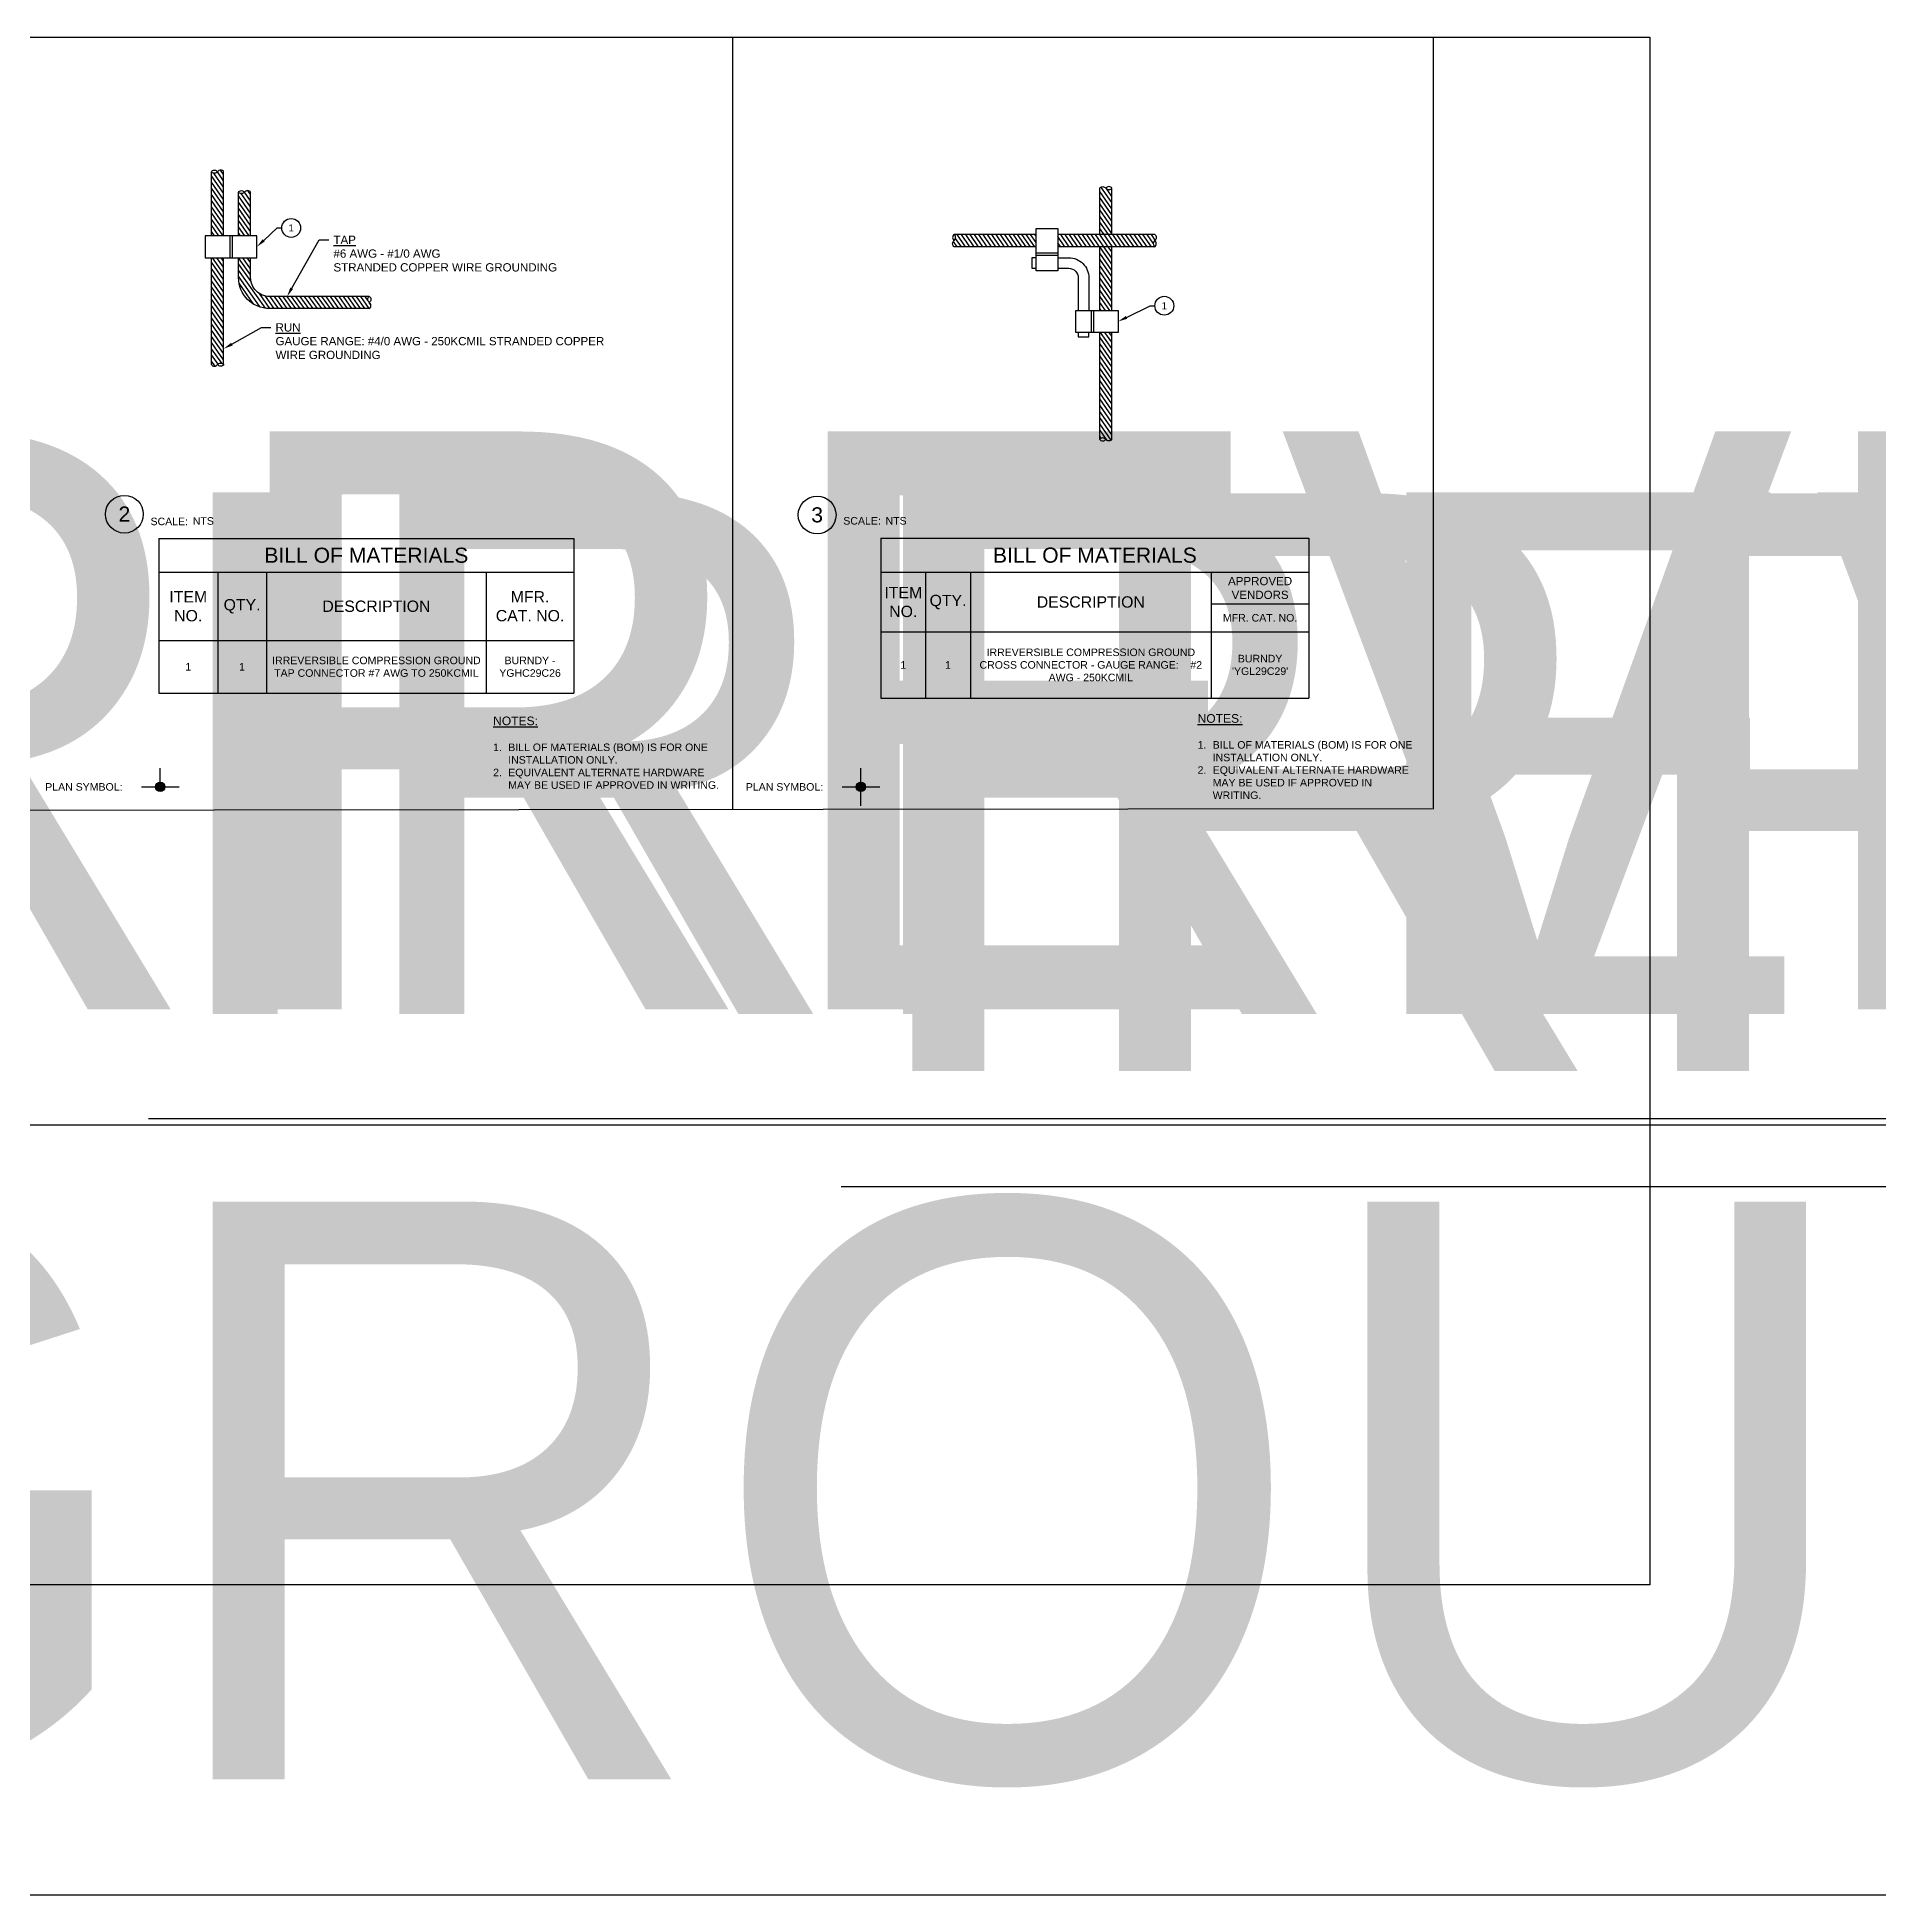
# Model space of a CAD drawing. Header units: feet. Extents: x -17 to 301, y -41 to 23.
# Drawn here: x 9.63 to 34.03, y -4.11 to 20.5 of the extents above; entities that cross this region are included whole.
import ezdxf
from ezdxf import colors
from ezdxf.entities.mleader import LeaderData, LeaderLine
from ezdxf.enums import TextEntityAlignment as Align
from ezdxf.math import Vec2, Vec3

# ---------------------------------------------------------------- set-up
doc = ezdxf.new("R2018")
doc.units = ezdxf.units.FT
doc.header["$MEASUREMENT"] = 0
for name, color, linetype in [('E-DETL', 7, 'Continuous'), ('G-ANNO-TEXT', 1, 'Continuous'), ('G-BRDR', 5, 'Continuous')]:
    doc.layers.add(name, color=color, linetype=linetype)
doc.styles.add('NEI-A', font='arial.ttf')
doc.styles.get("Standard").update_dxf_attribs({"font": 'arial.ttf'})
pattern_1 = [(125, (-10.41325, -9.550897), (-0.03839775, -0.0268864), [])]
pattern_2 = [(125, (-32.25058, -23.15954), (-0.03839775, -0.026886395), [])]

# ---------------------------------------------------------------- blocks, each defined once
blk = doc.blocks.new('PLAN_SYMBOL-TEE_CONNECTION')
at = {"linetype": 'Continuous'}
h = blk.add_hatch(color=256, dxfattribs=at)
edge = h.paths.add_edge_path()
edge.add_arc((0.375, 0), 0.0625, 0, 360)
at = {"flags": 128}
for points in [[(0.375, 0), (0.375, 0.25)], [(0.125, 0), (0.625, 0)]]:
    blk.add_lwpolyline(points, dxfattribs=at)
at = {"linetype": 'Continuous'}
blk.add_circle((0.375, 0), 0.0625, dxfattribs=at)
at = {"insert": (-0.125, 0), "char_height": 0.1, "attachment_point": 6, "style": 'NEI-A'}
blk.add_mtext_dynamic_manual_height_columns('PLAN SYMBOL:', width=1.16098, gutter_width=0.547, heights=[0], dxfattribs=at)
blk = doc.blocks.new('*T25')
at = {"layer": 'G-ANNO-TEXT', "color": 0, "linetype": 'ByBlock', "lineweight": -2, "transparency": 16777216}
for p, q in [((0, 0), (5.67, 0)), ((0, 0), (0, -2.116)), ((5.67, 0), (5.67, -2.116)), ((0, -0.45), (5.67, -0.45)), ((0.592, -0.45), (0.592, -2.116)), ((1.185, -0.45), (1.185, -2.116)), ((4.377, -0.45), (4.377, -2.116)), ((4.377, -0.867), (5.67, -0.867)), ((0, -1.24), (5.67, -1.24)), ((0, -2.116), (5.67, -2.116))]:
    blk.add_line(p, q, dxfattribs=at)
at = {"layer": 'G-ANNO-TEXT', "color": 0, "transparency": 16777216, "attachment_point": 5, "style": 'NEI-A'}
for s, insert, char_height, width in [('BILL OF MATERIALS', (2.835, -0.225), 0.2, 5.54996), ('ITEM\\PNO.', (0.296, -0.845), 0.15, 0.47249), ('APPROVED VENDORS', (5.024, -0.659), 0.10938, 1.17249), ('QTY.', (0.889, -0.845), 0.15, 0.47249), ('DESCRIPTION', (2.781, -0.845), 0.15, 3.07249), ('MFR. CAT. NO.', (5.024, -1.054), 0.1, 1.17249), ('\\A1;IRREVERSIBLE COMPRESSION GROUND\\PCROSS CONNECTOR - GAUGE RANGE:    #2 AWG - 250KCMIL', (2.781, -1.678), 0.1, 3.07249), ('1', (0.296, -1.678), 0.1, 0.47249), ('1', (0.889, -1.678), 0.1, 0.47249), ("BURNDY\\P'YGL29C29'", (5.024, -1.678), 0.1, 1.17249)]:
    blk.add_mtext(s, dxfattribs=dict(at, insert=insert, char_height=char_height, width=width))
blk = doc.blocks.new('_TagCircle')
at = {"color": 0, "linetype": 'ByBlock', "lineweight": -2, "transparency": 16777216}
blk.add_circle((0, 0), 0.125, dxfattribs=at)
at = {"color": 0, "transparency": 16777216, "style": 'NEI-A'}
blk.add_attdef('TAGNUMBER', text='', height=0.09375, dxfattribs=at).set_placement((0, -0.046875), align=Align.CENTER)
blk = doc.blocks.new('COMPRESSION_CROSS')
at = {"layer": 'E-DETL', "linetype": 'Continuous'}
h = blk.add_hatch(dxfattribs=at)
h.set_pattern_fill('ANSI31', color=3, scale=0.375, angle=80)
h.set_pattern_definition(pattern_1)
edge = h.paths.add_edge_path()
edge.add_spline(control_points=[(2.09, 0.616), (2.09, 0.606), (2.045, 0.586), (2.022, 0.606), (2.01, 0.616)], knot_values=[0.178885, 0.178885, 0.178885, 0.178885, 0.200978, 0.223338, 0.223338, 0.223338, 0.223338], degree=3, periodic=0)
edge.add_spline(control_points=[(2.01, 0.616), (1.999, 0.626), (1.976, 0.646), (1.93, 0.626), (1.93, 0.616)], knot_values=[0.134164, 0.134164, 0.134164, 0.134164, 0.156525, 0.178885, 0.178885, 0.178885, 0.178885], degree=3, periodic=0)
edge.add_line((1.93, 0.616), (1.93, 0))
edge.add_line((1.93, 0), (2.09, 0))
edge.add_line((2.09, 0), (2.09, 0.613))
h = blk.add_hatch(dxfattribs=at)
h.set_pattern_fill('ANSI31', color=3, scale=0.375, angle=80)
h.set_pattern_definition(pattern_1)
edge = h.paths.add_edge_path()
edge.add_line((1.087, -0.16), (1.087, 0))
edge.add_line((1.087, 0), (0.003, 0))
edge.add_spline(control_points=[(0, 0), (0.01, -0.001), (0.03, -0.046), (0.01, -0.069), (0, -0.08)], knot_values=[0.178885, 0.178885, 0.178885, 0.178885, 0.200978, 0.223338, 0.223338, 0.223338, 0.223338], degree=3, periodic=0)
edge.add_spline(control_points=[(0, -0.08), (-0.01, -0.091), (-0.03, -0.114), (-0.01, -0.16), (0, -0.16)], knot_values=[0.134164, 0.134164, 0.134164, 0.134164, 0.156525, 0.178885, 0.178885, 0.178885, 0.178885], degree=3, periodic=0)
edge.add_line((0, -0.16), (1.087, -0.16))
h = blk.add_hatch(dxfattribs=at)
h.set_pattern_fill('ANSI31', color=3, scale=0.375, angle=80)
h.set_pattern_definition(pattern_1)
edge = h.paths.add_edge_path()
edge.add_spline(control_points=[(2.658, -0.16), (2.649, -0.159), (2.629, -0.114), (2.649, -0.091), (2.659, -0.08)], knot_values=[0.178885, 0.178885, 0.178885, 0.178885, 0.200978, 0.223338, 0.223338, 0.223338, 0.223338], degree=3, periodic=0)
edge.add_spline(control_points=[(2.659, -0.08), (2.669, -0.069), (2.689, -0.046), (2.669, 0), (2.659, 0)], knot_values=[0.134164, 0.134164, 0.134164, 0.134164, 0.156525, 0.178885, 0.178885, 0.178885, 0.178885], degree=3, periodic=0)
edge.add_line((2.659, 0), (1.376, 0))
edge.add_line((1.376, 0), (1.376, -0.16))
edge.add_line((1.376, -0.16), (2.656, -0.16))
h = blk.add_hatch(dxfattribs=at)
h.set_pattern_fill('ANSI31', color=3, scale=0.375, angle=80)
h.set_pattern_definition(pattern_1)
h.paths.add_polyline_path([(2.09, -0.16), (1.93, -0.16), (1.93, -1.007), (2.09, -1.007)])
h = blk.add_hatch(dxfattribs=at)
h.set_pattern_fill('ANSI31', color=3, scale=0.375, angle=80)
h.set_pattern_definition([(125, (-31.826837, -23.31595), (-0.03839775, -0.026886395), [])])
edge = h.paths.add_edge_path()
edge.add_line((2.09, -1.296), (1.93, -1.296))
edge.add_line((1.93, -1.296), (1.93, -2.712))
edge.add_spline(control_points=[(1.93, -2.712), (1.931, -2.703), (1.976, -2.683), (1.999, -2.703), (2.01, -2.713)], knot_values=[0.178885, 0.178885, 0.178885, 0.178885, 0.200978, 0.223338, 0.223338, 0.223338, 0.223338], degree=3, periodic=0)
edge.add_spline(control_points=[(2.01, -2.713), (2.022, -2.723), (2.045, -2.743), (2.09, -2.723), (2.09, -2.713)], knot_values=[0.134164, 0.134164, 0.134164, 0.134164, 0.156525, 0.178885, 0.178885, 0.178885, 0.178885], degree=3, periodic=0)
edge.add_line((2.09, -2.713), (2.09, -1.296))
at = {"layer": 'E-DETL', "color": 3, "linetype": 'Continuous'}
for points in [[(1.93, 0), (1.93, 0.616)], [(2.09, 0), (2.09, 0.616)], [(1.087, 0), (0, 0)], [(2.659, 0), (1.376, 0)], [(1.087, -0.16), (0, -0.16)], [(2.659, -0.16), (1.376, -0.16)], [(1.93, -1.007), (1.93, -0.16)], [(2.09, -1.007), (2.09, -0.16)], [(1.93, -2.713), (1.93, -1.296)], [(2.09, -2.713), (2.09, -1.296)]]:
    blk.add_lwpolyline(points, dxfattribs=at)
at = {"layer": 'E-DETL', "color": 4, "linetype": 'Continuous'}
for points in [[(1.087, 0.083), (1.376, 0.083), (1.376, -0.478), (1.087, -0.478)], [(1.03, -0.446), (1.087, -0.446), (1.087, -0.306), (1.03, -0.306)], [(1.613, -1.007), (2.173, -1.007), (2.173, -1.296), (1.613, -1.296)], [(1.785, -1.296), (1.645, -1.296), (1.645, -1.353), (1.785, -1.353)]]:
    blk.add_lwpolyline(points, close=True, dxfattribs=at)
for points in [[(1.087, -0.243), (1.376, -0.243)], [(1.087, -0.274), (1.376, -0.274)], [(1.817, -1.007), (1.817, -1.296)], [(1.848, -1.007), (1.848, -1.295)]]:
    blk.add_lwpolyline(points, dxfattribs=at)
for points in [[(1.376, -0.306), (1.52, -0.306, -0.414214), (1.785, -0.571), (1.785, -1.007)], [(1.376, -0.446), (1.52, -0.446, -0.414214), (1.645, -0.571), (1.645, -1.007)]]:
    blk.add_lwpolyline(points, format="xyb", dxfattribs=at)
at = {"layer": 'E-DETL', "color": 3, "linetype": 'Continuous'}
for points in [[(1.93, 0.616), (1.93, 0.626), (1.976, 0.646), (1.999, 0.626), (2.01, 0.616), (2.022, 0.606), (2.045, 0.586), (2.113, 0.616), (2.045, 0.646), (2.022, 0.626), (2.01, 0.616)], [(0, -0.16), (-0.01, -0.16), (-0.03, -0.114), (-0.01, -0.091), (0, -0.08), (0.01, -0.069), (0.03, -0.046), (0, 0.023), (-0.03, -0.046), (-0.01, -0.069), (0, -0.08)], [(2.659, 0), (2.669, 0), (2.689, -0.046), (2.669, -0.069), (2.659, -0.08), (2.649, -0.091), (2.629, -0.114), (2.659, -0.183), (2.689, -0.114), (2.669, -0.091), (2.659, -0.08)], [(2.09, -2.713), (2.09, -2.723), (2.045, -2.743), (2.022, -2.723), (2.01, -2.713), (1.999, -2.703), (1.976, -2.683), (1.908, -2.713), (1.976, -2.743), (1.999, -2.723), (2.01, -2.713)]]:
    blk.add_open_spline(points, degree=3, knots=[0.1341641, 0.1341641, 0.1341641, 0.1341641, 0.1565248, 0.1788854, 0.1788854, 0.1788854, 0.2012461, 0.2236068, 0.2459675, 0.268328, 0.268328, 0.268328, 0.268328], dxfattribs=at)
blk = doc.blocks.new('PLAN_SYMBOL-CROSS_CONNECTION')
at = {"linetype": 'Continuous'}
h = blk.add_hatch(color=256, dxfattribs=at)
edge = h.paths.add_edge_path()
edge.add_arc((0.375, 0), 0.0625, 0, 360)
at = {"flags": 128}
for points in [[(0.375, -0.25), (0.375, 0.25)], [(0.125, 0), (0.625, 0)]]:
    blk.add_lwpolyline(points, dxfattribs=at)
at = {"linetype": 'Continuous'}
blk.add_circle((0.375, 0), 0.0625, dxfattribs=at)
at = {"insert": (-0.125, 0), "char_height": 0.1, "attachment_point": 6, "style": 'NEI-A'}
blk.add_mtext_dynamic_manual_height_columns('PLAN SYMBOL:', width=1.11095, gutter_width=0.547, heights=[0], dxfattribs=at)
blk = doc.blocks.new('DETAIL_TITLE')
blk.add_circle((0.592, -0.513), 0.25)
at = {"style": 'NEI-A', "flags": 8}
blk.add_attdef('#', text='', height=0.2, dxfattribs=at).set_placement((0.592, -0.511), align=Align.MIDDLE_CENTER)
at = {"lineweight": 30, "flags": 104}
blk.add_attdef('DETAIL_TITLE', text='', height=0.2, dxfattribs=at).set_placement((0.91, -0.525), align=Align.BOTTOM_LEFT)
at = {"style": 'NEI-A'}
for tag, p in [('SCALE:', (0.939, -0.738)), ('1"_=_', (1.547, -0.738))]:
    blk.add_attdef(tag, text='', height=0.1, dxfattribs=at).set_placement(p, align=Align.BOTTOM_LEFT)
blk = doc.blocks.new('*T30')
at = {"layer": 'G-ANNO-TEXT', "color": 0, "linetype": 'ByBlock', "lineweight": -2, "transparency": 16777216}
for p, q in [((0, 0), (5.5, 0)), ((0, 0), (0, -2.051)), ((5.5, 0), (5.5, -2.051)), ((0, -0.45), (5.5, -0.45)), ((0.78, -0.45), (0.78, -2.051)), ((1.427, -0.45), (1.427, -2.051)), ((4.339, -0.45), (4.339, -2.051)), ((0, -1.351), (5.5, -1.351)), ((0, -2.051), (5.5, -2.051))]:
    blk.add_line(p, q, dxfattribs=at)
at = {"layer": 'G-ANNO-TEXT', "color": 0, "transparency": 16777216, "attachment_point": 5, "style": 'NEI-A'}
for s, insert, char_height, width in [('BILL OF MATERIALS', (2.75, -0.225), 0.2, 5.38), ('ITEM\\PNO.', (0.39, -0.9), 0.15, 0.66), ('MFR. CAT. NO.', (4.919, -0.9), 0.15, 1.04141), ('QTY.', (1.103, -0.9), 0.15, 0.5267), ('DESCRIPTION', (2.883, -0.9), 0.15, 2.79189), ('1', (0.39, -1.701), 0.1, 0.66), ('1', (1.103, -1.701), 0.1, 0.5267), ('\\A1;IRREVERSIBLE COMPRESSION GROUND\\PTAP CONNECTOR #7 AWG TO 250KCMIL', (2.883, -1.701), 0.1, 2.79189), ('BURNDY - YGHC29C26', (4.919, -1.701), 0.1, 1.04141)]:
    blk.add_mtext(s, dxfattribs=dict(at, insert=insert, char_height=char_height, width=width))
blk = doc.blocks.new('COMPRESSION_TEE')
at = {"layer": 'E-DETL', "linetype": 'Continuous'}
h = blk.add_hatch(dxfattribs=at)
h.set_pattern_fill('ANSI31', color=3, scale=0.375, angle=80)
h.set_pattern_definition(pattern_2)
edge = h.paths.add_edge_path()
edge.add_spline(control_points=[(0, 0), (0.001, -0.01), (0.046, -0.03), (0.069, -0.01), (0.08, 0)], knot_values=[0.178885, 0.178885, 0.178885, 0.178885, 0.200978, 0.223338, 0.223338, 0.223338, 0.223338], degree=3, periodic=0)
edge.add_spline(control_points=[(0.08, 0), (0.091, 0.01), (0.114, 0.03), (0.16, 0.01), (0.16, 0)], knot_values=[0.134164, 0.134164, 0.134164, 0.134164, 0.156525, 0.178885, 0.178885, 0.178885, 0.178885], degree=3, periodic=0)
edge.add_line((0.16, 0), (0.16, -0.85))
edge.add_line((0.16, -0.85), (0, -0.85))
edge.add_line((0, -0.85), (0, 0))
h = blk.add_hatch(dxfattribs=at)
h.set_pattern_fill('ANSI31', color=3, scale=0.375, angle=80)
h.set_pattern_definition(pattern_2)
edge = h.paths.add_edge_path()
edge.add_line((0.357, -0.85), (0.517, -0.85))
edge.add_line((0.517, -0.85), (0.517, -0.27))
edge.add_spline(control_points=[(0.517, -0.27), (0.517, -0.26), (0.471, -0.24), (0.448, -0.26), (0.437, -0.27)], knot_values=[0.134164, 0.134164, 0.134164, 0.134164, 0.156525, 0.178885, 0.178885, 0.178885, 0.178885], degree=3, periodic=0)
edge.add_spline(control_points=[(0.437, -0.27), (0.425, -0.28), (0.402, -0.3), (0.357, -0.281), (0.357, -0.271)], knot_values=[0.178885, 0.178885, 0.178885, 0.178885, 0.201246, 0.223338, 0.223338, 0.223338, 0.223338], degree=3, periodic=0)
edge.add_line((0.357, -0.273), (0.357, -0.85))
h = blk.add_hatch(dxfattribs=at)
h.set_pattern_fill('ANSI31', color=3, scale=0.375, angle=80)
h.set_pattern_definition(pattern_2)
edge = h.paths.add_edge_path()
edge.add_spline(control_points=[(0, -2.556), (0, -2.566), (0.046, -2.586), (0.069, -2.566), (0.08, -2.556)], knot_values=[0.134164, 0.134164, 0.134164, 0.134164, 0.156525, 0.178885, 0.178885, 0.178885, 0.178885], degree=3, periodic=0)
edge.add_spline(control_points=[(0.08, -2.556), (0.091, -2.546), (0.114, -2.526), (0.159, -2.546), (0.16, -2.556)], knot_values=[0.178885, 0.178885, 0.178885, 0.178885, 0.201246, 0.223338, 0.223338, 0.223338, 0.223338], degree=3, periodic=0)
edge.add_line((0.16, -2.554), (0.16, -1.139))
edge.add_line((0.16, -1.139), (0, -1.139))
edge.add_line((0, -1.139), (0, -2.556))
h = blk.add_hatch(dxfattribs=at)
h.set_pattern_fill('ANSI31', color=3, scale=0.375, angle=80)
h.set_pattern_definition(pattern_2)
edge = h.paths.add_edge_path()
edge.add_line((0.358, -1.403), (0.358, -1.139))
edge.add_line((0.358, -1.139), (0.517, -1.139))
edge.add_line((0.517, -1.139), (0.517, -1.403))
edge.add_arc((0.767, -1.403), 0.25, 540, 630)
edge.add_line((0.767, -1.653), (2.089, -1.653))
edge.add_line((2.089, -1.653), (2.089, -1.654))
edge.add_spline(control_points=[(2.089, -1.654), (2.079, -1.656), (2.061, -1.7), (2.08, -1.722), (2.09, -1.733)], knot_values=[0.178885, 0.178885, 0.178885, 0.178885, 0.199922, 0.222283, 0.222283, 0.222283, 0.222283], degree=3, periodic=0)
edge.add_spline(control_points=[(2.09, -1.733), (2.1, -1.745), (2.12, -1.768), (2.1, -1.813), (2.09, -1.813)], knot_values=[0.134164, 0.134164, 0.134164, 0.134164, 0.156525, 0.178885, 0.178885, 0.178885, 0.178885], degree=3, periodic=0)
edge.add_line((2.09, -1.813), (0.768, -1.813))
edge.add_arc((0.768, -1.403), 0.41, 180, 270, ccw=False)
at = {"layer": 'E-DETL', "color": 3, "linetype": 'Continuous'}
for points in [[(0, -0.85), (0, 0)], [(0.16, -0.85), (0.16, 0)], [(0.357, -0.85), (0.357, -0.27)], [(0.517, -0.85), (0.517, -0.27)], [(0, -2.556), (0, -1.139)], [(0.16, -2.556), (0.16, -1.139)]]:
    blk.add_lwpolyline(points, dxfattribs=at)
at = {"layer": 'E-DETL', "color": 4, "linetype": 'Continuous'}
blk.add_lwpolyline([(0.599, -0.85), (-0.083, -0.85), (-0.083, -1.139), (0.599, -1.139)], close=True, dxfattribs=at)
for points in [[(0.243, -0.85), (0.243, -1.139)], [(0.274, -0.85), (0.274, -1.139)]]:
    blk.add_lwpolyline(points, dxfattribs=at)
at = {"layer": 'E-DETL', "color": 3, "linetype": 'Continuous'}
for points in [[(2.09, -1.813), (0.768, -1.813, -0.414214), (0.358, -1.403), (0.358, -1.139)], [(2.089, -1.653), (0.767, -1.653, -0.414214), (0.517, -1.403), (0.517, -1.139)]]:
    blk.add_lwpolyline(points, format="xyb", dxfattribs=at)
for points in [[(0.16, 0), (0.16, 0.01), (0.114, 0.03), (0.091, 0.01), (0.08, 0), (0.069, -0.01), (0.046, -0.03), (-0.023, 0), (0.046, 0.03), (0.069, 0.01), (0.08, 0)], [(0.517, -0.27), (0.517, -0.26), (0.471, -0.24), (0.448, -0.26), (0.437, -0.27), (0.425, -0.28), (0.402, -0.3), (0.334, -0.27), (0.402, -0.24), (0.425, -0.26), (0.437, -0.27)], [(2.09, -1.813), (2.1, -1.813), (2.12, -1.768), (2.1, -1.745), (2.09, -1.733), (2.08, -1.722), (2.06, -1.699), (2.09, -1.631), (2.12, -1.699), (2.1, -1.722), (2.09, -1.733)], [(0, -2.556), (0, -2.566), (0.046, -2.586), (0.069, -2.566), (0.08, -2.556), (0.091, -2.546), (0.114, -2.526), (0.183, -2.556), (0.114, -2.586), (0.091, -2.566), (0.08, -2.556)]]:
    blk.add_open_spline(points, degree=3, knots=[0.1341641, 0.1341641, 0.1341641, 0.1341641, 0.1565248, 0.1788854, 0.1788854, 0.1788854, 0.2012461, 0.2236068, 0.2459675, 0.268328, 0.268328, 0.268328, 0.268328], dxfattribs=at)

msp = doc.modelspace()

# ---------------------------------------------------------------- linework, layer by layer
at = {"layer": 'Defpoints', "color": 5}
msp.add_lwpolyline([(0, 20.5), (31, 20.5), (31, 0), (0, 0)], close=True, dxfattribs=at)
at = {"layer": 'G-BRDR'}
msp.add_line((28.12835, 20.5), (28.12835, 10.27236), dxfattribs=at)
at = {"layer": 'G-BRDR', "flags": 128}
for points in [[(18.84501, 20.5), (18.84528, 10.27129)], [(-0.13166, 10.25), (28.11172, 10.28169)]]:
    msp.add_lwpolyline(points, dxfattribs=at)

# ---------------------------------------------------------------- block references
for name, p in [('*T30', (11.24191, 13.86125)), ('*T25', (20.80996, 13.86259))]:
    msp.add_blockref(name, p)
at = {"layer": 'E-DETL'}
for name, p in [('COMPRESSION_TEE', (11.94112, 18.71812)), ('COMPRESSION_CROSS', (21.77901, 17.88448))]:
    msp.add_blockref(name, p, dxfattribs=at)
at = {"layer": 'G-ANNO-TEXT'}
ref = msp.add_blockref('DETAIL_TITLE', (0.72937, 15.50228), dxfattribs=at)
lines = msp.add_mtext('{\\LIRREVERSIBLE COMPRESSION GROUND ROD CONNECTION}', dxfattribs={"layer": '0', "insert": (1.63926, 15.27714), "char_height": 7.6528868, "attachment_point": 1})
ref.add_attrib('DETAIL_TITLE', '', (1.63926, 15.27714)).embed_mtext(lines)
ref = msp.add_blockref('DETAIL_TITLE', (10.19373, 14.69406), dxfattribs=at)
ref.add_attrib('#', '2', dxfattribs={"layer": '0', "height": 0.2, "style": 'NEI-A'}).set_placement((10.78593, 14.18316), align=Align.MIDDLE_CENTER)
lines = msp.add_mtext('{\\LIRREVERSIBLE COMPRESSION TEE CONNECTION}', dxfattribs={"layer": '0', "insert": (11.10362, 14.46892), "char_height": 6.908848, "attachment_point": 1})
ref.add_attrib('DETAIL_TITLE', '', (11.10362, 14.46892)).embed_mtext(lines)
ref.add_attrib('SCALE:', 'SCALE:', dxfattribs={"layer": '0', "height": 0.1, "style": 'NEI-A'}).set_placement((11.13238, 14.13561), align=Align.TOP_LEFT)
ref.add_attrib('1"_=_', 'NTS', dxfattribs={"layer": '0', "height": 0.1, "style": 'NEI-A'}).set_placement((11.6921, 14.14143), align=Align.TOP_LEFT)
ref = msp.add_blockref('DETAIL_TITLE', (19.37282, 14.68379), dxfattribs=at)
ref.add_attrib('#', '3', dxfattribs={"layer": '0', "height": 0.2, "style": 'NEI-A'}).set_placement((19.96502, 14.17289), align=Align.MIDDLE_CENTER)
lines = msp.add_mtext('{\\LIRREVERSIBLE COMPRESSION "CROSS" CONNECTION}', dxfattribs={"layer": '0', "insert": (20.28271, 14.45865), "char_height": 7.6528868, "attachment_point": 1})
ref.add_attrib('DETAIL_TITLE', '', (20.28271, 14.45865)).embed_mtext(lines)
ref.add_attrib('SCALE:', 'SCALE:', dxfattribs={"layer": '0', "height": 0.1, "style": 'NEI-A'}).set_placement((20.31147, 14.14351), align=Align.TOP_LEFT)
ref.add_attrib('1"_=_', 'NTS', dxfattribs={"layer": '0', "height": 0.1, "style": 'NEI-A'}).set_placement((20.87119, 14.14351), align=Align.TOP_LEFT)
for name, p in [('PLAN_SYMBOL-TEE_CONNECTION', (10.88619, 10.56853)), ('PLAN_SYMBOL-CROSS_CONNECTION', (20.16976, 10.56853))]:
    msp.add_blockref(name, p, dxfattribs=at)
ref = msp.add_blockref('DETAIL_TITLE', (2.24612, 5.30235), dxfattribs=at)
lines = msp.add_mtext('{\\LGROUNDING TEST WELL}', dxfattribs={"layer": '0', "insert": (3.15601, 5.07721), "char_height": 7.6528868, "attachment_point": 1})
ref.add_attrib('DETAIL_TITLE', '', (3.15601, 5.07721)).embed_mtext(lines)

# ---------------------------------------------------------------- texts
at = {"layer": 'G-ANNO-TEXT', "char_height": 0.1, "attachment_point": 1, "style": 'NEI-A'}
for width, insert in [(2.9943078, (15.67135, 11.50095)), (2.8646786, (25.00584, 11.53286))]:
    msp.add_mtext_dynamic_manual_height_columns('{\\H1.1429x;\\LNOTES:}\\P\\P\\pxi-2,l2,t2;1.^IBILL OF MATERIALS (BOM) IS FOR ONE INSTALLATION ONLY.\\P2.^IEQUIVALENT ALTERNATE HARDWARE MAY BE USED IF APPROVED IN WRITING.', width=width, gutter_width=0.9375, heights=[0], dxfattribs=dict(at, insert=insert))

# ---------------------------------------------------------------- leaders
at = {"layer": 'G-ANNO-TEXT'}
ml = msp.add_multileader_block('Standard', dxfattribs=at)
ml.set_content('_TagCircle', color=256)
ml.set_attribute('TAGNUMBER', '1', width=0)
ml.set_leader_properties()
ml.build(insert=Vec2(0, 0))
ml.multileader.update_dxf_attribs({"dogleg_length": 0.0625, "arrow_head_size": 0.125})
ctx = ml.context
ctx.base_point, ctx.char_height, ctx.arrow_head_size, ctx.landing_gap_size, ctx.plane_origin = Vec3(12.87113, 17.97287), 0.1, 0.125, 0.0625, Vec3(13.65527, 16.43165)
notes = []
notes.append((ctx, [(0, (1, 1, 0), (12.80863, 17.97287), (1, 0), 0.0625, [(0, [(12.54034, 17.72335)], 0, [])])]))
ctx.block.insert = Vec3(12.99613, 17.97287)
ml = msp.add_multileader_mtext('Standard', dxfattribs=at)
ml.set_content('{\\LTAP}\\P#6 AWG - #1/0 AWG \\PSTRANDED COPPER WIRE GROUNDING', color=256, style='NEI-A')
ml.set_leader_properties()
ml.build(insert=Vec2(0, 0))
ml.multileader.update_dxf_attribs({"dogleg_length": 0.125, "arrow_head_size": 0.125})
ctx = ml.context
ctx.base_point, ctx.char_height, ctx.arrow_head_size, ctx.landing_gap_size, ctx.plane_origin = Vec3(13.49373, 17.81466), 0.109375, 0.125, 0.0625, Vec3(13.36873, 17.81466)
notes.append((ctx, [(0, (1, 1, 0), (13.36873, 17.81466), (1, 0), 0.125, [(0, [(12.94061, 17.06466)], 0, [])])]))
ctx.mtext.insert, ctx.mtext.width, ctx.mtext.defined_height, ctx.mtext.flow_direction = Vec3(13.55623, 17.87028), 3.9207281, 0.77523, 5
ml = msp.add_multileader_block('Standard', dxfattribs=at)
ml.set_content('_TagCircle', color=256)
ml.set_attribute('TAGNUMBER', '1', width=0)
ml.set_leader_properties()
ml.build(insert=Vec2(0, 0))
ml.multileader.update_dxf_attribs({"dogleg_length": 0.0625, "arrow_head_size": 0.125})
ctx = ml.context
ctx.base_point, ctx.char_height, ctx.arrow_head_size, ctx.landing_gap_size, ctx.plane_origin = Vec3(24.43992, 16.94237), 0.1, 0.125, 0.0625, Vec3(25.05802, 14.98801)
notes.append((ctx, [(0, (1, 1, 0), (24.37742, 16.94237), (1, 0), 0.0625, [(0, [(23.9521, 16.7333)], 0, [])])]))
ctx.block.insert = Vec3(24.56492, 16.94237)
ml = msp.add_multileader_mtext('Standard', dxfattribs=at)
ml.set_content('{\\LRUN}\\P{\\A1;GAUGE RANGE: #4/0 AWG - 250KCMIL} STRANDED COPPER WIRE GROUNDING', color=256, style='NEI-A')
ml.set_leader_properties()
ml.build(insert=Vec2(0, 0))
ml.multileader.update_dxf_attribs({"dogleg_length": 0.125, "arrow_head_size": 0.125})
ctx = ml.context
ctx.base_point, ctx.char_height, ctx.arrow_head_size, ctx.landing_gap_size, ctx.plane_origin = Vec3(12.72612, 16.65466), 0.109375, 0.125, 0.0625, Vec3(12.60112, 16.65466)
notes.append((ctx, [(0, (1, 1, 0), (12.60112, 16.65466), (1, 0), 0.125, [(0, [(12.10112, 16.37244)], 0, [])])]))
ctx.mtext.insert, ctx.mtext.width, ctx.mtext.defined_height, ctx.mtext.flow_direction = Vec3(12.78862, 16.71028), 4.6883418, 0.79926, 5
for ctx, leaders in notes:
    for number, flags, end, landing, length, lines in leaders:
        leader = LeaderData()
        leader.index, (leader.has_last_leader_line, leader.has_dogleg_vector, leader.attachment_direction) = number, flags
        leader.last_leader_point, leader.dogleg_vector, leader.dogleg_length = Vec3(end), Vec3(landing), length
        for number, points, colour, breaks in lines:
            line = LeaderLine()
            line.index, line.vertices, line.color, line.breaks = number, Vec3.list(points), colors.encode_raw_color(colour), breaks
            leader.lines.append(line)
        ctx.leaders.append(leader)

doc.saveas('drawing.dxf')
